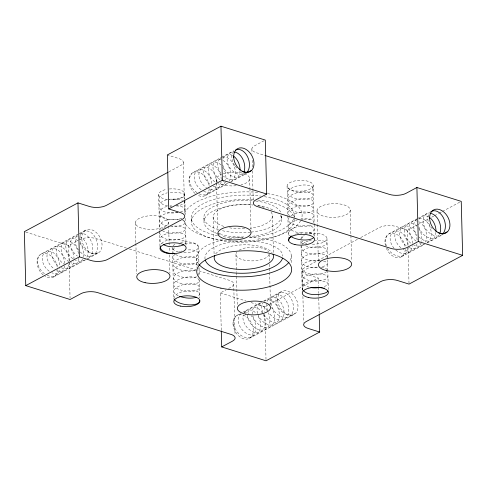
<?xml version="1.0" encoding="UTF-8"?>
<svg xmlns="http://www.w3.org/2000/svg" width="487" height="487" viewBox="0 0 487 487"><rect width="100%" height="100%" fill="white"/><g stroke="black" fill="none" stroke-linecap="round" stroke-linejoin="round"><path stroke-width="0.37" stroke-dasharray="2.44 1.83" d="M168.764 171.893L180.732 165.47A11.871 4.925 -1.5 0 0 178.942 158.592L167.333 154.957M43.179 274.96A13.058 9.168 61.8 0 1 40.999 254.092L79.016 233.705M79.685 233.346L85.688 230.132M195.104 193.485A13.058 9.168 61.8 0 1 192.925 172.617L220.934 157.593M221.603 157.234L233.608 150.8M25.781 232.092L68.685 245.515L78.212 240.408M264.021 140.755L254.494 145.863A11.871 4.925 -1.5 0 0 255.139 152.334L264.965 155.463M53.448 277.048L86.796 259.163M87.465 258.804L98.13 253.082M205.374 195.567L228.044 183.404M230.716 181.974L246.72 173.39M221.268 330.204L220.294 292.949L226.011 289.881M228.549 288.517L231.094 287.153A11.871 4.925 -1.5 0 0 230.442 280.682L196.742 270.084M357.385 239.373L304.856 267.546A11.871 4.925 -1.5 0 0 306.646 274.431L318.248 278.059L318.468 286.423M360.709 237.589L379.324 227.606A11.871 4.925 -1.5 0 1 396.01 226.498L407.619 230.132L417 225.097M236.944 315.399L240.28 313.61M242.946 312.179L260.953 302.518M263.619 301.088L281.626 291.433M388.906 233.894L416.921 218.87M417.584 218.517L429.589 212.076M251.042 302.567L264.63 306.816L267.984 305.02M268.654 304.661L318.248 278.059M417.669 224.738L428.396 218.986M431.744 217.19L433.759 216.112M434.428 215.753L438.446 213.598M439.116 213.239L441.8 211.796M442.47 211.437L459.898 202.093M249.393 338.349L294.075 314.383M401.276 256.892L424.615 244.371M427.282 242.94L443.292 234.357M126.559 248.127L96.17 238.618A11.871 4.925 -1.5 0 0 79.484 239.726M129.451 249.034L196.018 269.859M220.294 292.949L246.038 301.003M407.619 230.132L408.033 246.099M408.057 246.86L409.007 283.355M350.244 210.116A16.619 6.891 -1.5 0 1 325.371 216.654A16.619 6.891 -1.5 0 1 325.286 204.717A16.619 6.891 -1.5 0 1 350.244 210.116L351.577 261.056M326.966 238.502L327.788 269.67M327.806 270.431L328.305 289.442M317.025 210.877L317.36 223.801M317.378 224.562L318.376 262.578M318.492 287.184L318.65 293.265M318.668 294.026L319.186 313.792M313.19 185.492A13.058 5.412 -1.5 0 1 293.564 190.575A13.058 5.412 -1.5 0 1 293.661 181.194A13.058 5.412 -1.5 0 1 313.19 185.492L314.182 223.509M314.206 224.27L314.523 236.432M302.232 270.577L302.725 289.582M302.908 296.425L303.584 322.272M300.923 241.302L302.22 290.721M294.276 214.919L294.331 217.08M291.311 255.876L291.53 264.057M287.087 186.016L287.841 214.907M287.86 215.668L288.438 237.717M281.699 215.747L281.796 219.345M272.458 215.875L273.438 253.459M269.165 254.372L269.348 261.215M269.427 264.252L269.628 271.856M269.646 272.617L270.504 305.312M264.63 306.816L264.751 311.382M264.831 314.419L266.024 360.039M251.87 148.894L251.986 153.454M252.169 160.296L252.345 167.138M252.449 170.943L252.905 188.426M252.923 189.187L253.222 200.589M249.661 178.65L249.898 187.775M249.922 188.53L251.012 230.351M235.927 254.372L236.384 271.856M236.402 272.617L236.481 275.66M236.505 276.421L237.26 305.312M233.717 284.128L235.051 335.068M216.441 179.411L216.52 182.448M216.538 183.209L217.774 230.345M213.129 217.147L214.116 254.731M203.907 217.993L204.016 222.309M198.501 247.006L198.958 264.49M199.037 267.533L199.256 275.892M199.36 279.696L199.834 297.941M196.401 258.329L196.632 267.253M191.312 218.103L191.421 222.419M169.275 188.986A13.058 5.412 -1.5 0 1 184.719 193.996L184.859 199.317M184.883 200.078L185.261 214.523M185.358 218.328L186.052 244.937M183.356 162.445L184.689 213.385M172.398 247.524L173.749 299.225M168.563 222.145A16.619 6.891 -1.5 0 1 143.689 228.677A16.619 6.891 -1.5 0 1 143.604 216.745A16.619 6.891 -1.5 0 1 168.563 222.145L168.642 225.183M168.666 225.944L169.08 241.911M169.099 242.672L169.159 244.949M169.239 247.993L169.342 251.791M169.421 254.835L169.896 273.079M158.616 194.52L159.553 230.254M159.572 231.015L159.973 246.221M135.343 222.9L135.861 242.672M135.879 243.427L136.677 273.84M68.685 245.515L69.105 261.482M69.124 262.243L70.061 297.977M267.533 193.601A59.341 24.612 -1.5 0 1 301.301 219.314M300.57 220.848A59.341 24.612 -1.5 0 1 234.448 241.059M230.777 240.876A59.341 24.612 -1.5 0 1 183.684 219.881M184.506 213.19A59.341 24.612 -1.5 0 1 258.433 192.426M269.025 254.476A16.619 6.891 -1.5 0 1 248.96 260.801A16.619 6.891 -1.5 0 1 236.725 252.223M239.068 250.245A16.619 6.891 -1.5 0 1 255.602 247.153A16.619 6.891 -1.5 0 1 268.617 251.907M223.247 173.676A16.619 6.891 -1.5 0 1 247.049 175.016A16.619 6.891 -1.5 0 1 241.095 184.883M236.207 185.73A16.619 6.891 -1.5 0 1 219.637 183.386M217.269 181.517A16.619 6.891 -1.5 0 1 216.575 180.269L216.472 179.843A16.619 6.891 -1.5 0 1 221.646 174.267M180.695 242.325A13.058 5.412 -1.5 0 1 198.446 246.495A13.058 5.412 -1.5 0 1 182.948 252.631M178.412 251.98A13.058 5.412 -1.5 0 1 172.422 247.865M173.055 245.838A13.058 5.412 -1.5 0 1 175.43 244.011M309.16 233.821A13.058 5.412 -1.5 0 1 326.917 237.991A13.058 5.412 -1.5 0 1 311.418 244.133M306.877 243.476A13.058 5.412 -1.5 0 1 301.763 240.998M300.893 238.679A13.058 5.412 -1.5 0 1 303.894 235.507M184.719 193.996A13.058 5.412 -1.5 0 1 169.172 199.627M167.583 199.487A13.058 5.412 -1.5 0 1 158.622 194.69A13.058 5.412 -1.5 0 1 166.913 189.315M57.387 269.488A13.058 9.168 61.8 0 1 44.999 276.281M40.999 254.092A13.058 9.168 61.8 0 1 57.265 267.235M249.332 237.425A47.476 19.687 -1.5 0 1 289.138 262.018M198.866 264.35A47.476 19.687 -1.5 0 1 223.216 239.817M229.444 238.654A47.476 19.687 -1.5 0 1 242.629 237.443M205.033 259.066A38.93 16.144 -1.5 0 1 242.38 240.998A38.93 16.144 -1.5 0 1 282.77 256.156M215.65 253.904A29.67 12.303 -1.5 0 1 243.877 244.797A29.67 12.303 -1.5 0 1 272.075 252.698M264.417 196.651A51.506 21.361 -1.5 0 1 294.014 217.604M293.576 218.943A51.506 21.361 -1.5 0 1 248.455 237.626M242.642 237.881A51.506 21.361 -1.5 0 1 221.908 236.493M217.573 235.684A51.506 21.361 -1.5 0 1 196.06 208.552A51.506 21.361 -1.5 0 1 260.679 196.084M271.009 212.101A29.67 12.303 -1.5 0 1 250.154 228.275M244.638 228.756A29.67 12.303 -1.5 0 1 229.036 227.709M223.868 226.4A29.67 12.303 -1.5 0 1 216.806 211.139A29.67 12.303 -1.5 0 1 251.98 204.607M257.641 205.532A29.67 12.303 -1.5 0 1 264.429 207.62M281.699 216.039A38.93 16.144 -1.5 0 1 251.59 232.049M250.397 232.183A38.93 16.144 -1.5 0 1 221.183 230.406M218.547 229.669A38.93 16.144 -1.5 0 1 208.162 209.897A38.93 16.144 -1.5 0 1 253.35 200.735M255.681 200.991A38.93 16.144 -1.5 0 1 281.182 213.02M294.385 219.235A51.506 21.361 -1.5 0 1 239.951 242.222A51.506 21.361 -1.5 0 1 191.896 219.016A51.506 21.361 -1.5 0 1 253.97 199.719M257.726 200.041A51.506 21.361 -1.5 0 1 294.215 217.902M280.189 215.388A38.93 16.144 -1.5 0 1 249.91 236.56M243.835 236.95A38.93 16.144 -1.5 0 1 221.293 234.728M216.8 233.37A38.93 16.144 -1.5 0 1 208.698 213.866A38.93 16.144 -1.5 0 1 252.869 205.003M258.073 205.63A38.93 16.144 -1.5 0 1 274.443 210.682M209.264 188.731A13.058 9.168 61.8 0 1 196.925 194.806M192.925 172.617A13.058 9.168 61.8 0 1 209.191 185.754M405.251 249.368A13.058 9.168 61.8 0 1 397.562 257.672A13.058 9.168 61.8 0 1 386.313 248.267M385.503 245.978A13.058 9.168 61.8 0 1 392.619 233.115A13.058 9.168 61.8 0 1 405.141 247.122M262.572 313.19A12.912 8.754 73 0 0 250.032 308.892A12.912 9.186 50.1 0 0 247.676 313.665M263.339 314.578A12.912 8.754 73 0 1 262.176 330.983A12.912 9.186 50.1 0 1 248.881 329.242A12.912 9.186 50.1 0 1 243.22 314.931M295.092 313.33A12.912 9.186 50.1 0 1 279.806 309.604A12.912 9.186 50.1 0 1 278.254 293.752A12.912 8.754 73 0 1 291.189 298.738A12.912 8.754 73 0 1 290.392 315.85A12.912 9.186 50.1 0 1 275.106 312.124A12.912 9.186 50.1 0 1 273.554 296.279A12.912 8.754 73 0 1 286.484 301.264A12.912 8.754 73 0 1 285.692 318.37A12.912 9.186 50.1 0 1 268.946 312.709M247.597 314.998A12.912 9.186 50.1 0 0 254.835 327.684A12.912 9.186 50.1 0 0 266.876 328.463A12.912 8.754 73 0 0 268.38 312.782M235.927 316.459A12.912 9.186 50.1 0 0 237.479 332.304A12.912 9.186 50.1 0 0 252.765 336.03A12.912 8.754 73 0 0 251.347 315.801M264.143 301.325A12.912 8.754 73 0 1 277.079 306.305A12.912 8.754 73 0 1 276.281 323.417A12.912 9.186 50.1 0 1 258.067 314.949M267.278 310.669A12.912 8.754 73 0 0 254.738 306.372A12.912 9.186 50.1 0 0 252.394 313.872M241.071 313.579A12.912 8.754 73 0 0 240.627 313.938A12.912 9.186 50.1 0 0 242.179 329.784A12.912 9.186 50.1 0 0 257.465 333.504A12.912 8.754 73 0 0 257.873 315.716M244.127 312.417A12.912 8.754 73 0 1 248.68 313.585M245.326 311.412A12.912 8.754 73 0 1 256.052 313.281M263.82 314.547A12.912 9.186 50.1 0 0 280.981 320.896A12.912 8.754 73 0 0 281.784 303.785A12.912 8.754 73 0 0 268.842 298.805A12.912 9.186 50.1 0 0 266.919 301.721M262.767 312.423A12.912 9.186 50.1 0 1 262.706 303.139M267.783 310.621A12.912 9.186 50.1 0 1 266.426 304.235M252.85 316.026A12.912 9.186 50.1 0 0 261.184 326.168A12.912 9.186 50.1 0 0 271.576 325.937A12.912 8.754 73 0 0 271.563 307.492M244.2 312.727A12.912 9.186 50.1 0 1 245.332 311.412M257.556 313.506A12.912 9.186 50.1 0 1 259.443 303.845M259.437 303.845A12.912 8.754 73 0 1 261.86 302.524M78.097 236.055A12.912 8.754 73 0 0 72.898 237.498A12.912 9.186 50.1 0 0 77.396 256.071M79.819 236.566A12.912 8.754 73 0 1 87.374 246.178A12.912 8.754 73 0 1 86.217 258.256M80.27 252.004A12.912 9.186 50.1 0 0 94.441 254.549A12.912 8.754 73 0 0 95.245 237.437A12.912 8.754 73 0 0 82.309 232.451A12.912 9.186 50.1 0 0 83.861 248.303A12.912 9.186 50.1 0 0 99.147 252.023M78.644 250.196A12.912 9.186 50.1 0 1 77.61 234.971A12.912 8.754 73 0 1 78.048 234.618M69.312 261.002A12.912 8.754 73 0 0 63.797 248.455A12.912 8.754 73 0 0 54.087 247.591A12.912 9.186 50.1 0 0 59.225 266.608M69.209 263.278A12.912 8.754 73 0 1 66.226 269.676A12.912 9.186 50.1 0 1 56.522 270.255M78.504 253.599A12.912 8.754 73 0 0 63.493 242.544A12.912 9.186 50.1 0 0 68.63 261.568M78.614 258.232A12.912 8.754 73 0 1 75.637 264.636A12.912 9.186 50.1 0 1 66.609 265.5M61.228 267.734A12.912 9.186 50.1 0 0 70.925 267.156A12.912 8.754 73 0 0 73.908 260.758M47.117 275.301A12.912 9.186 50.1 0 0 56.821 274.723A12.912 8.754 73 0 0 59.798 268.325M44.475 273.731A12.912 9.186 50.1 0 1 39.983 255.151M61.52 272.203A12.912 9.186 50.1 0 1 51.817 272.775M49.175 271.204A12.912 9.186 50.1 0 1 44.682 252.631A12.912 8.754 73 0 1 54.392 253.502A12.912 8.754 73 0 1 59.907 266.048M79.503 233.821A12.912 8.754 73 0 1 91.246 241.388A12.912 8.754 73 0 1 89.742 257.069A12.912 9.186 50.1 0 1 87.763 258.262M77.896 240.876A12.912 8.754 73 0 0 68.198 240.024A12.912 9.186 50.1 0 0 73.336 259.041M79.874 243.037A12.912 8.754 73 0 1 83.064 257.142M82.431 259.102A12.912 8.754 73 0 1 80.337 262.109A12.912 9.186 50.1 0 1 70.633 262.688M74.018 259.254A12.912 8.754 73 0 0 68.758 246.172A12.912 8.754 73 0 0 58.793 245.064A12.912 9.186 50.1 0 0 63.931 264.088M64.613 263.528A12.912 8.754 73 0 0 59.091 250.982A12.912 8.754 73 0 0 49.382 250.111A12.912 9.186 50.1 0 0 54.526 269.134M64.503 265.799A12.912 8.754 73 0 1 61.526 272.203M84.592 259.948A12.912 9.186 50.1 0 1 75.333 260.168M245.917 173.427A12.912 9.186 50.1 0 1 230.826 169.038A12.912 9.186 50.1 0 1 229.529 153.496A12.912 8.754 73 0 1 233.583 151.95M221.238 179.526A12.912 8.754 73 0 0 215.723 166.98A12.912 8.754 73 0 0 206.013 166.11A12.912 9.186 50.1 0 0 211.151 185.133M221.128 181.797A12.912 8.754 73 0 1 218.152 188.201A12.912 9.186 50.1 0 1 208.448 188.773M236.895 168.003A12.912 9.186 50.1 0 1 235.27 166.195M234.783 165.55A12.912 9.186 50.1 0 1 233.821 151.372M221.183 159.742A12.912 8.754 73 0 0 215.418 161.063A12.912 9.186 50.1 0 0 219.911 179.636M222.906 160.4A12.912 8.754 73 0 1 229.073 181.298M213.148 186.253A12.912 9.186 50.1 0 0 222.851 185.681A12.912 8.754 73 0 0 225.195 182.041M199.037 193.82A12.912 9.186 50.1 0 0 208.74 193.248A12.912 8.754 73 0 0 211.614 187.568M197.04 192.7A12.912 9.186 50.1 0 1 191.902 173.676M203.743 191.3A12.912 9.186 50.1 0 0 213.446 190.721A12.912 8.754 73 0 0 216.429 184.323M201.101 189.729A12.912 9.186 50.1 0 1 196.608 171.15A12.912 8.754 73 0 1 206.311 172.021A12.912 8.754 73 0 1 211.833 184.567M220.124 158.543A12.912 8.754 73 0 1 221.031 157.873M222.541 157.216A12.912 8.754 73 0 1 233.918 165.318A12.912 8.754 73 0 1 232.262 180.634A12.912 9.186 50.1 0 1 230.82 181.59M220.934 164.929A12.912 8.754 73 0 0 210.713 163.589A12.912 9.186 50.1 0 0 215.857 182.607M222.839 167.23A12.912 8.754 73 0 1 225.725 180.001M216.532 182.82A12.912 8.754 73 0 0 211.279 169.738A12.912 8.754 73 0 0 201.308 168.63A12.912 9.186 50.1 0 0 206.445 187.653M232.311 155.359A12.912 8.754 73 0 0 224.824 156.023A12.912 9.186 50.1 0 0 222.9 158.939M240.012 170.967A12.912 8.754 73 0 1 236.968 178.108A12.912 9.186 50.1 0 1 223.375 176.117M220.678 173.116A12.912 9.186 50.1 0 1 220.124 158.543M222.748 164.953A12.912 9.186 50.1 0 0 230.935 175.637A12.912 9.186 50.1 0 0 241.668 175.588A12.912 8.754 73 0 0 243.488 173.171M227.557 183.155A12.912 9.186 50.1 0 1 217.853 183.733M225.28 182.126A12.912 9.186 50.1 0 1 224.598 181.961M223.917 181.754A12.912 9.186 50.1 0 1 223.235 181.499M442.312 234.369A12.912 9.186 50.1 0 1 427.026 230.649A12.912 9.186 50.1 0 1 425.474 214.797A12.912 8.754 73 0 1 428.974 213.276M417.146 240.048A12.912 8.754 73 0 0 411.399 228.05A12.912 8.754 73 0 0 401.952 227.411A12.912 9.186 50.1 0 0 406.45 245.984M416.963 243.829A12.912 8.754 73 0 1 414.096 249.502A12.912 9.186 50.1 0 1 403.047 249.368M432.273 228.726A12.912 9.186 50.1 0 1 429.047 213.586M417.128 221.043A12.912 8.754 73 0 0 411.363 222.364A12.912 9.186 50.1 0 0 416.501 241.388M418.85 221.707A12.912 8.754 73 0 1 425.321 242.039M423.921 244.054A12.912 8.754 73 0 1 423.501 244.456M409.092 247.554A12.912 9.186 50.1 0 0 418.796 246.982A12.912 8.754 73 0 0 421.139 243.342M387.524 248.2A12.912 9.186 50.1 0 0 404.685 254.549A12.912 8.754 73 0 0 407.668 248.145M386.471 246.081A12.912 9.186 50.1 0 1 387.847 234.977M395.803 250.032A12.912 9.186 50.1 0 0 409.39 252.029A12.912 8.754 73 0 0 412.367 245.625M394.105 248.303A12.912 9.186 50.1 0 1 392.552 232.457A12.912 8.754 73 0 1 402.256 233.328A12.912 8.754 73 0 1 407.771 245.874M416.975 219.174A12.912 8.754 73 0 0 416.062 219.844A12.912 9.186 50.1 0 0 417.103 235.063M419.021 218.395A12.912 8.754 73 0 1 430.015 226.997A12.912 8.754 73 0 1 428.207 241.936A12.912 9.186 50.1 0 1 426.764 242.891M416.878 226.23A12.912 8.754 73 0 0 406.657 224.891A12.912 9.186 50.1 0 0 411.795 243.914M418.777 228.537A12.912 8.754 73 0 1 421.669 241.302M412.477 243.348A12.912 8.754 73 0 0 406.962 230.801A12.912 8.754 73 0 0 397.252 229.937A12.912 9.186 50.1 0 0 401.118 248.023M428.822 216.977A12.912 8.754 73 0 0 420.768 217.324A12.912 9.186 50.1 0 0 418.844 220.24M435.956 232.269A12.912 8.754 73 0 1 432.906 239.409A12.912 9.186 50.1 0 1 418.729 236.871M418.887 226.979A12.912 9.186 50.1 0 0 427.215 237.12A12.912 9.186 50.1 0 0 437.606 236.889A12.912 8.754 73 0 0 439.432 234.472M423.501 244.462A12.912 9.186 50.1 0 1 413.798 245.034M420.543 243.263A12.912 9.186 50.1 0 1 419.179 242.806M197.935 265.439A12.905 5.46 -10.6 0 0 183.082 264.271A12.905 5.46 -10.6 0 0 173.372 271.722A12.905 5.138 7.5 0 0 183.489 277.328A12.905 5.138 7.5 0 0 197.223 276.348M174.456 247.895A12.905 5.46 -10.6 0 0 172.836 251.481A12.905 5.138 7.5 0 0 173.329 252.485M178.863 245.253A12.905 5.46 -10.6 0 1 179.557 244.979M184.92 243.524A12.905 5.46 -10.6 0 1 198.148 246.428M175.563 254.439A12.905 5.138 7.5 0 0 190.441 257.635A12.905 5.138 7.5 0 0 198.325 253.173A12.905 5.46 -10.6 0 0 186.691 250.044M175.052 254.281A12.905 5.46 -10.6 0 0 173.013 258.226A12.905 5.138 7.5 0 0 187.13 264.356A12.905 5.138 7.5 0 0 198.501 259.918A12.905 5.46 -10.6 0 0 184.476 257.166A12.905 5.46 -10.6 0 0 173.195 264.971A12.905 5.138 7.5 0 0 182.534 270.419A12.905 5.138 7.5 0 0 196.158 270.048M179.039 251.998A12.905 5.46 -10.6 0 1 179.733 251.724M180.452 251.462A12.905 5.46 -10.6 0 1 181.949 250.988M198.611 267.947A12.905 5.138 7.5 0 1 198.471 268.252M198.459 275.295A12.905 5.138 7.5 0 0 198.854 273.414A12.905 5.46 -10.6 0 0 197.807 271.91M196.145 270.985A12.905 5.46 -10.6 0 0 181.365 271.576A12.905 5.46 -10.6 0 0 173.549 278.467A12.905 5.138 7.5 0 0 187.659 284.597A12.905 5.138 7.5 0 0 199.031 280.159A12.905 5.46 -10.6 0 0 185.005 277.407A12.905 5.46 -10.6 0 0 173.725 285.212A12.905 5.138 7.5 0 0 187.836 291.342A12.905 5.138 7.5 0 0 199.207 286.904A12.905 5.46 -10.6 0 0 185.182 284.152A12.905 5.46 -10.6 0 0 173.902 291.957A12.905 5.138 7.5 0 0 178.297 295.804M174.078 298.708A12.905 5.46 -10.6 0 1 185.358 290.903A12.905 5.46 -10.6 0 1 199.384 293.655A12.905 5.138 7.5 0 1 197.752 296.589M176.318 205.867A12.905 3.622 -2.3 0 1 180.647 211.821M177.998 212.435A12.905 3.622 -2.3 0 1 173.384 212.996A12.905 6.976 -0.6 0 1 159.462 207.772A12.905 6.976 -0.6 0 1 167.437 199.579M171.558 205.843A12.905 3.622 -2.3 0 0 170.748 205.885A12.905 6.976 -0.6 0 0 169.951 205.958M173.031 199.506A12.905 3.622 -2.3 0 0 184.512 195.104A12.905 3.622 -2.3 0 0 170.395 192.395A12.905 6.976 -0.6 0 0 169.598 192.468M168.983 199.305A12.905 6.976 -0.6 0 1 170.572 199.146A12.905 3.622 -2.3 0 1 182.467 200.242M171.594 206.293A12.905 6.976 -0.6 0 1 169.987 206.232M167.631 205.94A12.905 6.976 -0.6 0 1 158.932 199.518A12.905 6.976 -0.6 0 1 167.26 192.828M181.955 218.2A12.905 3.622 -2.3 0 1 173.561 219.747A12.905 6.976 -0.6 0 1 159.639 214.517A12.905 6.976 -0.6 0 1 167.613 206.324M177.98 212.734A12.905 3.622 -2.3 0 0 170.925 212.63A12.905 6.976 -0.6 0 0 159.59 218.663A12.905 6.976 -0.6 0 0 167.406 226.035M184.421 201.411A12.905 3.622 -2.3 0 1 176.343 205.928M170.517 226.473A12.905 6.976 -0.6 0 0 173.737 226.485A12.905 3.622 -2.3 0 0 184.269 223.898A12.905 3.622 -2.3 0 0 182.515 220.313M179.557 219.655A12.905 3.622 -2.3 0 0 171.101 219.381A12.905 6.976 -0.6 0 0 161.13 229.645M184.792 244.145A12.905 3.622 -2.3 0 0 171.631 239.622A12.905 6.976 -0.6 0 0 160.436 245.211M159.852 232.591A12.905 6.976 -0.6 0 0 174.09 239.975A12.905 3.622 -2.3 0 0 185.571 235.58A12.905 3.622 -2.3 0 0 171.454 232.871A12.905 6.976 -0.6 0 0 162.329 243.877M162.402 228.933A12.905 6.976 -0.6 0 1 162.908 228.592M163.455 228.263A12.905 6.976 -0.6 0 1 165.294 227.399M162.463 230.735A12.905 6.976 -0.6 0 0 173.914 233.23A12.905 3.622 -2.3 0 0 185.425 228.945A12.905 3.622 -2.3 0 0 172.088 226.084M312.922 188.292A12.905 5.138 7.5 0 1 301.556 192.724A12.905 5.138 7.5 0 1 287.44 186.6M312.922 188.292A12.905 5.46 -10.6 0 0 298.896 185.541A12.905 5.46 -10.6 0 0 287.616 193.345A12.905 5.138 7.5 0 0 301.733 199.469A12.905 5.138 7.5 0 0 313.098 195.037A12.905 5.46 -10.6 0 0 299.073 192.286A12.905 5.46 -10.6 0 0 287.793 200.09A12.905 5.138 7.5 0 0 301.91 206.22A12.905 5.138 7.5 0 0 313.275 201.782A12.905 5.46 -10.6 0 0 299.249 199.031A12.905 5.46 -10.6 0 0 287.969 206.835A12.905 5.138 7.5 0 0 302.086 212.965A12.905 5.138 7.5 0 0 313.451 208.527A12.905 5.46 -10.6 0 0 299.426 205.782A12.905 5.46 -10.6 0 0 288.146 213.586A12.905 5.138 7.5 0 0 289.552 215.589M303.845 219.777A12.905 5.138 7.5 0 0 313.628 215.278A12.905 5.46 -10.6 0 0 304.345 211.967A12.905 5.46 -10.6 0 0 290.818 216.033M303.06 219.753A12.905 5.138 7.5 0 1 302.263 219.71M304.978 233.267A12.905 5.138 7.5 0 0 313.981 228.768A12.905 5.46 -10.6 0 0 299.955 226.017A12.905 5.46 -10.6 0 0 288.675 233.821A12.905 5.138 7.5 0 0 290.477 236.152M301.812 233.139A12.905 5.138 7.5 0 1 288.499 227.082A12.905 5.46 -10.6 0 1 297.435 219.838M289.235 217.476A12.905 5.46 -10.6 0 0 288.322 220.331A12.905 5.138 7.5 0 0 298.446 225.944A12.905 5.138 7.5 0 0 312.173 224.964M300.576 219.126A12.905 5.46 -10.6 0 1 313.805 222.029A12.905 5.138 7.5 0 1 313.744 223.308M314.231 236.171A12.905 5.138 7.5 0 0 314.164 235.513A12.905 5.46 -10.6 0 0 296.291 233.803M294.878 234.344A12.905 5.46 -10.6 0 1 295.572 234.064M305.605 245.807A12.905 6.976 -0.6 0 0 315.369 247.378A12.905 3.622 -2.3 0 0 326.911 243.317A12.905 3.622 -2.3 0 0 315.15 240.176M302.987 244.164A12.905 6.976 -0.6 0 1 301.1 240.864M301.55 238.691A12.905 6.976 -0.6 0 1 304.728 235.659M309.422 233.961A12.905 6.976 -0.6 0 1 312.557 233.529M326.978 257.611A12.905 3.622 -2.3 0 0 313.086 253.764A12.905 6.976 -0.6 0 0 301.697 261.537A12.905 6.976 -0.6 0 0 315.899 267.613A12.905 3.622 -2.3 0 0 318.267 267.4M320.33 260.314A12.905 3.622 -2.3 0 1 315.722 260.874A12.905 6.976 -0.6 0 1 301.52 254.792A12.905 6.976 -0.6 0 1 312.91 247.025A12.905 3.622 -2.3 0 1 327.021 249.728A12.905 3.622 -2.3 0 1 315.546 254.129A12.905 6.976 -0.6 0 1 301.538 245.862M302.585 244.206A12.905 6.976 -0.6 0 1 308.125 241.077M308.849 240.876A12.905 6.976 -0.6 0 1 312.733 240.274M323.593 261.148A12.905 3.622 -2.3 0 1 320.507 267.059M319.582 260.545A12.905 3.622 -2.3 0 0 313.263 260.508A12.905 6.976 -0.6 0 0 301.873 268.282A12.905 6.976 -0.6 0 0 316.075 274.364A12.905 3.622 -2.3 0 0 326.893 271.557M302.896 289.808A12.905 6.976 -0.6 0 1 313.792 280.755A12.905 3.622 -2.3 0 1 327.033 282.503A12.905 3.622 -2.3 0 1 323.07 286.849M309.361 287.227A12.905 6.976 -0.6 0 1 302.342 279.818A12.905 6.976 -0.6 0 1 313.616 274.011A12.905 3.622 -2.3 0 1 327.727 276.713A12.905 3.622 -2.3 0 1 316.252 281.115A12.905 6.976 -0.6 0 1 302.05 275.033A12.905 6.976 -0.6 0 1 313.439 267.26A12.905 3.622 -2.3 0 1 317.451 267.168M321.207 267.442A12.905 3.622 -2.3 0 1 327.441 269.743M233.03 324.196A13.058 9.168 61.8 0 0 248.875 338.605A13.058 9.168 61.8 0 0 247.603 317.822A13.058 9.168 61.8 0 0 233.03 324.196M81.773 238.928A13.058 9.168 61.8 0 0 97.619 253.337A13.058 9.168 61.8 0 0 96.341 232.555A13.058 9.168 61.8 0 0 81.773 238.928M277.712 300.229A13.058 9.168 61.8 0 0 293.558 314.639A13.058 9.168 61.8 0 0 292.285 293.856A13.058 9.168 61.8 0 0 277.712 300.229"/><path stroke-width="0.73" d="M168.1 172.252L106.263 205.417A11.871 4.925 -1.5 0 1 89.578 206.518L77.969 202.89L24.35 231.648L25.762 285.625L70.098 299.499L80.897 293.704A11.871 4.925 -1.5 0 1 97.583 292.602L231.861 334.666A11.871 4.925 -1.5 0 1 232.506 341.137L221.707 346.927L221.287 330.959M265.689 155.688L389.417 194.398A11.871 4.925 -1.5 0 0 406.103 193.296L416.902 187.501L461.238 201.375L462.65 255.352L418.315 241.485L407.516 247.274A11.871 4.925 -1.5 0 1 390.83 248.382L256.558 206.318A11.871 4.925 -1.5 0 1 255.906 199.847L266.706 194.051L265.293 140.073L220.958 126.2L167.333 154.957L168.752 208.941L180.354 212.569A11.871 4.925 -1.5 0 1 182.144 219.454L107.676 259.394A11.871 4.925 -1.5 0 1 90.99 260.502L79.381 256.868L25.762 285.625M168.752 208.941L222.37 180.184L266.706 194.051M319.204 314.553L319.667 332.043L266.042 360.8L221.707 346.927M462.65 255.352L409.031 284.11L397.422 280.482A11.871 4.925 -1.5 0 0 380.737 281.583L306.268 321.53A11.871 4.925 -1.5 0 0 308.058 328.408L319.667 332.043M217.945 234.101L217.987 234.247A16.619 6.891 -1.5 0 0 244.267 238.362A16.619 6.891 -1.5 0 0 241.491 226.613A16.619 6.891 -1.5 0 0 217.89 233.821L220.307 233.949M416.902 187.501L418.315 241.485M220.958 126.2L222.37 180.184M77.969 202.89L79.381 256.868M288.834 262.414A47.476 19.687 -1.5 0 1 244.334 276.786A47.476 19.687 -1.5 0 1 199.195 264.733M282.497 258.183A38.93 16.144 -1.5 0 1 244.115 273.244A38.93 16.144 -1.5 0 1 205.277 260.07M273 254.171A29.67 12.303 -1.5 0 1 243.835 269.414A29.67 12.303 -1.5 0 1 214.724 255.419M233.437 156.029A12.912 8.754 73 0 1 240.048 170.207M235.629 150.039A12.912 8.754 73 0 1 247.536 156.662A12.912 8.754 73 0 1 246.787 172.66M234.722 152.054A12.912 8.754 73 0 1 244.005 171.954M251.073 170.547A12.912 9.186 50.1 0 1 242.051 171.412M429.382 217.33A12.912 8.754 73 0 1 435.993 231.508M430.618 211.918A12.912 8.754 73 0 1 443.109 217.257A12.912 8.754 73 0 1 442.732 233.961M430.094 213.282A12.912 8.754 73 0 1 438.775 220.483A12.912 8.754 73 0 1 439.95 233.255M447.017 231.849A12.912 9.186 50.1 0 1 439.353 233.176M438.671 232.969A12.912 9.186 50.1 0 1 437.99 232.713M196.364 297.228A12.905 5.138 7.5 0 1 179.575 296.333M199.56 300.4A12.905 5.138 7.5 0 1 188.986 304.874A12.905 5.138 7.5 0 1 174.352 299.377M183.642 244.791A12.905 3.622 -2.3 0 1 174.267 246.732A12.905 6.976 -0.6 0 1 163.346 244.553M174.443 253.471A12.905 6.976 -0.6 0 1 160.168 246.519M313.762 237.4A12.905 5.138 7.5 0 1 303.584 239.994A12.905 5.138 7.5 0 1 290.922 236.475M288.852 240.572A12.905 5.46 -10.6 0 1 291.847 235.927M328.098 290.885A12.905 3.622 -2.3 0 1 316.605 294.605A12.905 6.976 -0.6 0 1 303.468 290.623M313.969 287.494A12.905 3.622 -2.3 0 1 320.288 287.531M321.024 287.598A12.905 3.622 -2.3 0 1 322.418 287.774M323.703 288A12.905 3.622 -2.3 0 1 324.299 288.134M310.852 287.555A12.905 6.976 -0.6 0 0 316.428 287.854A12.905 3.622 -2.3 0 0 320.312 287.421M245.685 314.127A16.619 6.891 -1.5 0 0 270.559 307.589A16.619 6.891 -1.5 0 0 245.606 302.196A16.619 6.891 -1.5 0 0 245.685 314.127M326.783 270.638A16.619 6.891 -1.5 0 0 351.657 264.1A16.619 6.891 -1.5 0 0 326.698 258.7A16.619 6.891 -1.5 0 0 326.783 270.638M145.102 282.661A16.619 6.891 -1.5 0 0 169.975 276.123A16.619 6.891 -1.5 0 0 145.023 270.723A16.619 6.891 -1.5 0 0 145.102 282.661M220.891 288.146A47.476 19.687 -1.5 0 0 291.664 269.262A47.476 19.687 -1.5 0 0 220.063 254.062A47.476 19.687 -1.5 0 0 220.891 288.146M308.758 297.563A13.058 5.412 -1.5 0 0 328.384 292.48A13.058 5.412 -1.5 0 0 308.849 288.182A13.058 5.412 -1.5 0 0 308.758 297.563M294.976 244.559A13.058 5.412 -1.5 0 0 314.602 239.476A13.058 5.412 -1.5 0 0 295.073 235.178A13.058 5.412 -1.5 0 0 294.976 244.559M166.511 253.057A13.058 5.412 -1.5 0 0 186.137 247.98A13.058 5.412 -1.5 0 0 166.603 243.677A13.058 5.412 -1.5 0 0 166.511 253.057M180.287 306.067A13.058 5.412 -1.5 0 0 199.913 300.984A13.058 5.412 -1.5 0 0 180.385 296.686A13.058 5.412 -1.5 0 0 180.287 306.067M233.693 157.447A13.058 9.168 61.8 0 0 249.539 171.856A13.058 9.168 61.8 0 0 248.26 151.073A13.058 9.168 61.8 0 0 233.693 157.447M429.631 218.687A13.058 9.168 61.8 0 0 445.441 233.176A13.058 9.168 61.8 0 0 444.254 212.417A13.058 9.168 61.8 0 0 429.631 218.687"/></g></svg>
